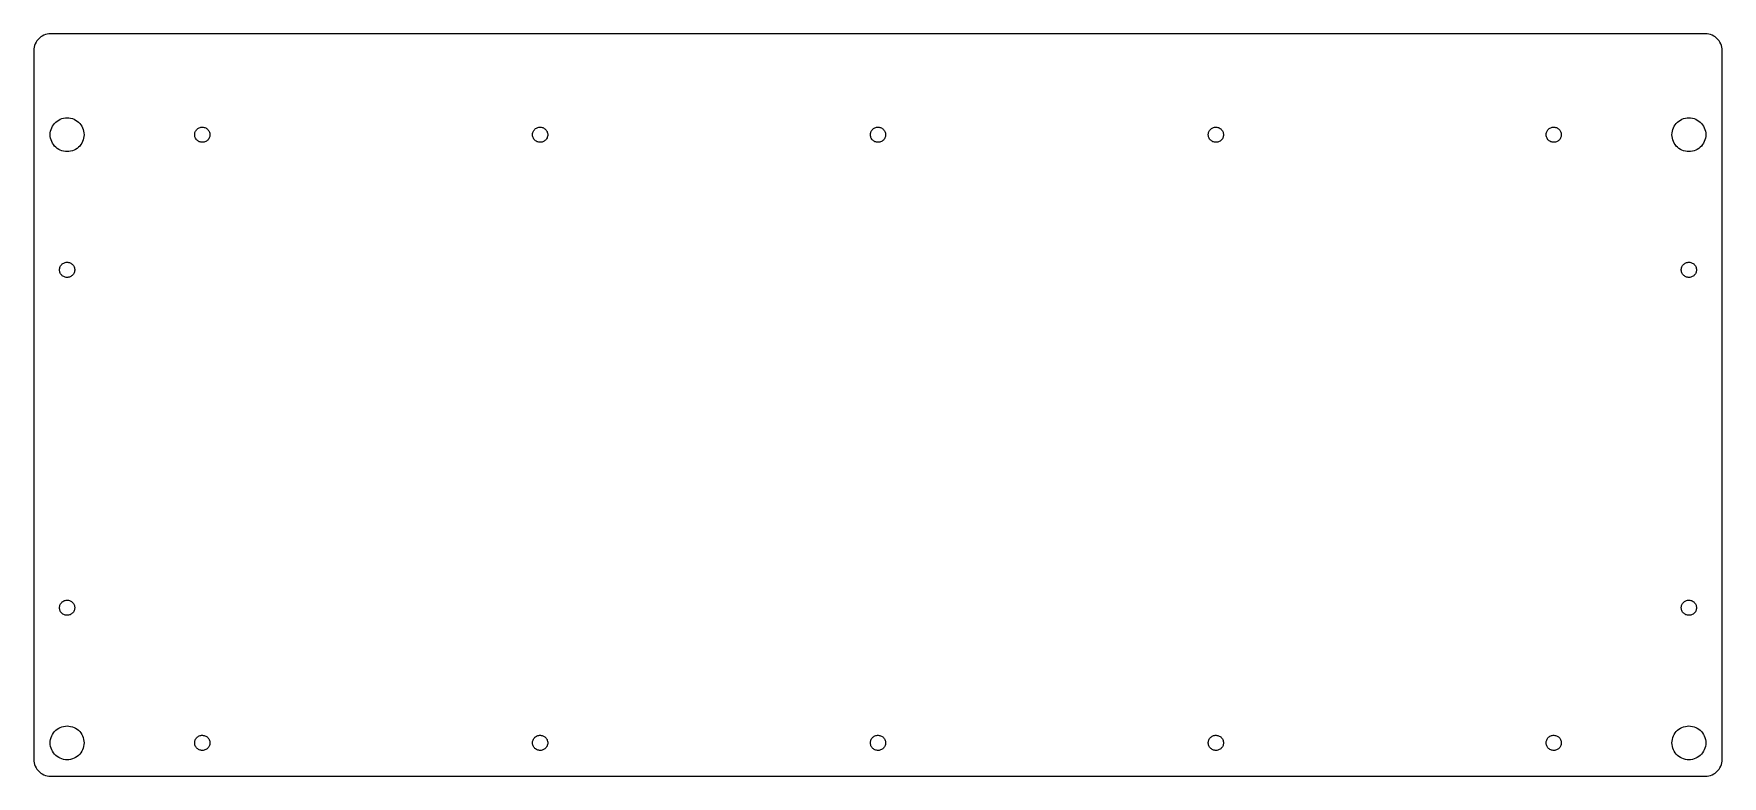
# Model space of a CAD drawing. Header units: metres. Extents: x -250 to 250, y -110 to 110.
import ezdxf

# ---------------------------------------------------------------- set-up
doc = ezdxf.new("R2010")
doc.units = ezdxf.units.M

msp = doc.modelspace()

# ---------------------------------------------------------------- linework, layer by layer
for p, q in [((-249.848, 105.398), (-249.875, 104.875)), ((-249.766, 105.915), (-249.848, 105.398)), ((-249.63, 106.42), (-249.766, 105.915)), ((-249.443, 106.909), (-249.63, 106.42)), ((-249.205, 107.375), (-249.443, 106.909)), ((-248.92, 107.814), (-249.205, 107.375)), ((-248.591, 108.221), (-248.92, 107.814)), ((-248.221, 108.591), (-248.591, 108.221)), ((-247.814, 108.92), (-248.221, 108.591)), ((-247.375, 109.205), (-247.814, 108.92)), ((-246.909, 109.443), (-247.375, 109.205)), ((-246.42, 109.63), (-246.909, 109.443)), ((-245.915, 109.766), (-246.42, 109.63)), ((-245.398, 109.848), (-245.915, 109.766)), ((-244.875, 109.875), (-245.398, 109.848)), ((244.875, 109.875), (-244.875, 109.875)), ((245.398, 109.848), (244.875, 109.875)), ((245.915, 109.766), (245.398, 109.848)), ((246.42, 109.63), (245.915, 109.766)), ((246.909, 109.443), (246.42, 109.63)), ((247.375, 109.205), (246.909, 109.443)), ((247.814, 108.92), (247.375, 109.205)), ((248.221, 108.591), (247.814, 108.92)), ((248.591, 108.221), (248.221, 108.591)), ((248.92, 107.814), (248.591, 108.221)), ((249.205, 107.375), (248.92, 107.814)), ((249.443, 106.909), (249.205, 107.375)), ((249.63, 106.42), (249.443, 106.909)), ((249.766, 105.915), (249.63, 106.42)), ((249.848, 105.398), (249.766, 105.915)), ((249.875, 104.875), (249.848, 105.398)), ((-249.875, 104.875), (-249.875, -104.875)), ((249.875, -104.875), (249.875, 104.875)), ((-241.04, 84.8907), (-240.523, 84.9726)), ((-240.523, 84.9726), (-240, 85)), ((-240, 85), (-239.477, 84.9726)), ((-239.477, 84.9726), (-238.96, 84.8907)), ((238.96, 84.8907), (239.477, 84.9726)), ((239.477, 84.9726), (240, 85)), ((240, 85), (240.523, 84.9726)), ((240.523, 84.9726), (241.04, 84.8907)), ((-245, 80), (-244.973, 80.5226)), ((-244.973, 79.4774), (-245, 80)), ((-244.973, 80.5226), (-244.891, 81.0396)), ((-244.891, 81.0396), (-244.755, 81.5451)), ((-244.755, 81.5451), (-244.568, 82.0337)), ((-244.568, 82.0337), (-244.33, 82.5)), ((-244.33, 82.5), (-244.045, 82.9389)), ((-244.045, 82.9389), (-243.716, 83.3456)), ((-243.716, 83.3456), (-243.346, 83.7157)), ((-243.346, 83.7157), (-242.939, 84.0451)), ((-242.939, 84.0451), (-242.5, 84.3301)), ((-242.5, 84.3301), (-242.034, 84.5677)), ((-242.034, 84.5677), (-241.545, 84.7553)), ((-241.545, 84.7553), (-241.04, 84.8907)), ((-238.96, 84.8907), (-238.455, 84.7553)), ((-238.455, 84.7553), (-237.966, 84.5677)), ((-237.966, 84.5677), (-237.5, 84.3301)), ((-237.5, 84.3301), (-237.061, 84.0451)), ((-237.061, 84.0451), (-236.654, 83.7157)), ((-236.654, 83.7157), (-236.284, 83.3456)), ((-236.284, 83.3456), (-235.955, 82.9389)), ((-235.955, 82.9389), (-235.67, 82.5)), ((-235.67, 82.5), (-235.432, 82.0337)), ((-235.432, 82.0337), (-235.245, 81.5451)), ((-235.245, 81.5451), (-235.109, 81.0396)), ((-235.109, 81.0396), (-235.027, 80.5226)), ((-235.027, 80.5226), (-235, 80)), ((-235, 80), (-235.027, 79.4774)), ((-202.247, 80.1239), (-202.219, 80.3703)), ((-202.247, 79.8761), (-202.247, 80.1239)), ((-202.219, 80.3703), (-202.165, 80.6122)), ((-202.165, 80.6122), (-202.085, 80.8467)), ((-202.085, 80.8467), (-201.979, 81.0709)), ((-201.979, 81.0709), (-201.849, 81.2821)), ((-201.849, 81.2821), (-201.697, 81.4777)), ((-201.697, 81.4777), (-201.524, 81.6554)), ((-201.524, 81.6554), (-201.333, 81.813)), ((-201.333, 81.813), (-201.125, 81.9485)), ((-201.125, 81.9485), (-200.904, 82.0605)), ((-200.904, 82.0605), (-200.672, 82.1474)), ((-200.672, 82.1474), (-200.431, 82.2083)), ((-200.431, 82.2083), (-200.186, 82.2423)), ((-200.186, 82.2423), (-199.938, 82.2491)), ((-199.938, 82.2491), (-199.691, 82.2287)), ((-199.691, 82.2287), (-199.448, 82.1812)), ((-199.448, 82.1812), (-199.211, 82.1071)), ((-199.211, 82.1071), (-198.984, 82.0076)), ((-198.984, 82.0076), (-198.769, 81.8836)), ((-198.769, 81.8836), (-198.57, 81.7368)), ((-198.57, 81.7368), (-198.387, 81.5689)), ((-198.387, 81.5689), (-198.224, 81.382)), ((-198.224, 81.382), (-198.083, 81.1783)), ((-198.083, 81.1783), (-197.965, 80.9602)), ((-197.965, 80.9602), (-197.872, 80.7306)), ((-197.872, 80.7306), (-197.804, 80.492)), ((-197.804, 80.492), (-197.764, 80.2475)), ((-197.764, 80.2475), (-197.75, 80)), ((-197.75, 80), (-197.764, 79.7525)), ((-102.247, 80.1239), (-102.219, 80.3703)), ((-102.247, 79.8761), (-102.247, 80.1239)), ((-102.219, 80.3703), (-102.165, 80.6122)), ((-102.165, 80.6122), (-102.085, 80.8467)), ((-102.085, 80.8467), (-101.979, 81.0709)), ((-101.979, 81.0709), (-101.849, 81.2821)), ((-101.849, 81.2821), (-101.697, 81.4777)), ((-101.697, 81.4777), (-101.524, 81.6554)), ((-101.524, 81.6554), (-101.333, 81.813)), ((-101.333, 81.813), (-101.125, 81.9485)), ((-101.125, 81.9485), (-100.904, 82.0605)), ((-100.904, 82.0605), (-100.672, 82.1474)), ((-100.672, 82.1474), (-100.431, 82.2083)), ((-100.431, 82.2083), (-100.186, 82.2423)), ((-100.186, 82.2423), (-99.938, 82.2491)), ((-99.938, 82.2491), (-99.6909, 82.2287)), ((-99.6909, 82.2287), (-99.4476, 82.1812)), ((-99.4476, 82.1812), (-99.2111, 82.1071)), ((-99.2111, 82.1071), (-98.984, 82.0076)), ((-98.984, 82.0076), (-98.7694, 81.8836)), ((-98.7694, 81.8836), (-98.5696, 81.7368)), ((-98.5696, 81.7368), (-98.3872, 81.5689)), ((-98.3872, 81.5689), (-98.2244, 81.382)), ((-98.2244, 81.382), (-98.0832, 81.1783)), ((-98.0832, 81.1783), (-97.9652, 80.9602)), ((-97.9652, 80.9602), (-97.8719, 80.7306)), ((-97.8719, 80.7306), (-97.8045, 80.492)), ((-97.8045, 80.492), (-97.7637, 80.2475)), ((-97.7637, 80.2475), (-97.75, 80)), ((-97.75, 80), (-97.7637, 79.7525)), ((-2.24658, 80.1239), (-2.2193, 80.3703)), ((-2.24658, 79.8761), (-2.24658, 80.1239)), ((-2.2193, 80.3703), (-2.1651, 80.6122)), ((-2.1651, 80.6122), (-2.08461, 80.8467)), ((-2.08461, 80.8467), (-1.97881, 81.0709)), ((-1.97881, 81.0709), (-1.849, 81.2821)), ((-1.849, 81.2821), (-1.69673, 81.4777)), ((-1.69673, 81.4777), (-1.52388, 81.6554)), ((-1.52388, 81.6554), (-1.33252, 81.813)), ((-1.33252, 81.813), (-1.125, 81.9485)), ((-1.125, 81.9485), (-0.90381, 82.0605)), ((-0.90381, 82.0605), (-0.67165, 82.1474)), ((-0.67165, 82.1474), (-0.43134, 82.2083)), ((-0.43134, 82.2083), (-0.18579, 82.2423)), ((-0.18579, 82.2423), (0.062, 82.2491)), ((0.062, 82.2491), (0.30904, 82.2287)), ((0.30904, 82.2287), (0.55234, 82.1812)), ((0.55234, 82.1812), (0.78892, 82.1071)), ((0.78892, 82.1071), (1.01595, 82.0076)), ((1.01595, 82.0076), (1.23062, 81.8836)), ((1.23062, 81.8836), (1.43037, 81.7368)), ((1.43037, 81.7368), (1.61275, 81.5689)), ((1.61275, 81.5689), (1.77556, 81.382)), ((1.77556, 81.382), (1.91681, 81.1783)), ((1.91681, 81.1783), (2.03479, 80.9602)), ((2.03479, 80.9602), (2.12808, 80.7306)), ((2.12808, 80.7306), (2.19554, 80.492)), ((2.19554, 80.492), (2.23634, 80.2475)), ((2.23634, 80.2475), (2.25, 80)), ((2.25, 80), (2.23634, 79.7525)), ((97.7534, 80.1239), (97.7807, 80.3703)), ((97.7534, 79.8761), (97.7534, 80.1239)), ((97.7807, 80.3703), (97.8349, 80.6122)), ((97.8349, 80.6122), (97.9154, 80.8467)), ((97.9154, 80.8467), (98.0212, 81.0709)), ((98.0212, 81.0709), (98.151, 81.2821)), ((98.151, 81.2821), (98.3033, 81.4777)), ((98.3033, 81.4777), (98.4761, 81.6554)), ((98.4761, 81.6554), (98.6675, 81.813)), ((98.6675, 81.813), (98.875, 81.9485)), ((98.875, 81.9485), (99.0962, 82.0605)), ((99.0962, 82.0605), (99.3283, 82.1474)), ((99.3283, 82.1474), (99.5686, 82.2083)), ((99.5686, 82.2083), (99.8142, 82.2423)), ((99.8142, 82.2423), (100.062, 82.2491)), ((100.062, 82.2491), (100.309, 82.2287)), ((100.309, 82.2287), (100.552, 82.1812)), ((100.552, 82.1812), (100.789, 82.1071)), ((100.789, 82.1071), (101.016, 82.0076)), ((101.016, 82.0076), (101.231, 81.8836)), ((101.231, 81.8836), (101.43, 81.7368)), ((101.43, 81.7368), (101.613, 81.5689)), ((101.613, 81.5689), (101.776, 81.382)), ((101.776, 81.382), (101.917, 81.1783)), ((101.917, 81.1783), (102.035, 80.9602)), ((102.035, 80.9602), (102.128, 80.7306)), ((102.128, 80.7306), (102.196, 80.492)), ((102.196, 80.492), (102.236, 80.2475)), ((102.236, 80.2475), (102.25, 80)), ((102.25, 80), (102.236, 79.7525)), ((197.753, 80.1239), (197.781, 80.3703)), ((197.753, 79.8761), (197.753, 80.1239)), ((197.781, 80.3703), (197.835, 80.6122)), ((197.835, 80.6122), (197.915, 80.8467)), ((197.915, 80.8467), (198.021, 81.0709)), ((198.021, 81.0709), (198.151, 81.2821)), ((198.151, 81.2821), (198.303, 81.4777)), ((198.303, 81.4777), (198.476, 81.6554)), ((198.476, 81.6554), (198.667, 81.813)), ((198.667, 81.813), (198.875, 81.9485)), ((198.875, 81.9485), (199.096, 82.0605)), ((199.096, 82.0605), (199.328, 82.1474)), ((199.328, 82.1474), (199.569, 82.2083)), ((199.569, 82.2083), (199.814, 82.2423)), ((199.814, 82.2423), (200.062, 82.2491)), ((200.062, 82.2491), (200.309, 82.2287)), ((200.309, 82.2287), (200.552, 82.1812)), ((200.552, 82.1812), (200.789, 82.1071)), ((200.789, 82.1071), (201.016, 82.0076)), ((201.016, 82.0076), (201.231, 81.8836)), ((201.231, 81.8836), (201.43, 81.7368)), ((201.43, 81.7368), (201.613, 81.5689)), ((201.613, 81.5689), (201.776, 81.382)), ((201.776, 81.382), (201.917, 81.1783)), ((201.917, 81.1783), (202.035, 80.9602)), ((202.035, 80.9602), (202.128, 80.7306)), ((202.128, 80.7306), (202.196, 80.492)), ((202.196, 80.492), (202.236, 80.2475)), ((202.236, 80.2475), (202.25, 80)), ((202.25, 80), (202.236, 79.7525)), ((235, 80), (235.027, 80.5226)), ((235.027, 79.4774), (235, 80)), ((235.027, 80.5226), (235.109, 81.0396)), ((235.109, 81.0396), (235.245, 81.5451)), ((235.245, 81.5451), (235.432, 82.0337)), ((235.432, 82.0337), (235.67, 82.5)), ((235.67, 82.5), (235.955, 82.9389)), ((235.955, 82.9389), (236.284, 83.3456)), ((236.284, 83.3456), (236.654, 83.7157)), ((236.654, 83.7157), (237.061, 84.0451)), ((237.061, 84.0451), (237.5, 84.3301)), ((237.5, 84.3301), (237.966, 84.5677)), ((237.966, 84.5677), (238.455, 84.7553)), ((238.455, 84.7553), (238.96, 84.8907)), ((241.04, 84.8907), (241.545, 84.7553)), ((241.545, 84.7553), (242.034, 84.5677)), ((242.034, 84.5677), (242.5, 84.3301)), ((242.5, 84.3301), (242.939, 84.0451)), ((242.939, 84.0451), (243.346, 83.7157)), ((243.346, 83.7157), (243.716, 83.3456)), ((243.716, 83.3456), (244.045, 82.9389)), ((244.045, 82.9389), (244.33, 82.5)), ((244.33, 82.5), (244.568, 82.0337)), ((244.568, 82.0337), (244.755, 81.5451)), ((244.755, 81.5451), (244.891, 81.0396)), ((244.891, 81.0396), (244.973, 80.5226)), ((244.973, 80.5226), (245, 80)), ((245, 80), (244.973, 79.4774)), ((-244.891, 78.9604), (-244.973, 79.4774)), ((-244.755, 78.4549), (-244.891, 78.9604)), ((-244.568, 77.9663), (-244.755, 78.4549)), ((-244.33, 77.5), (-244.568, 77.9663)), ((-244.045, 77.0611), (-244.33, 77.5)), ((-243.716, 76.6543), (-244.045, 77.0611)), ((-243.346, 76.2843), (-243.716, 76.6543)), ((-242.939, 75.9549), (-243.346, 76.2843)), ((-242.5, 75.6699), (-242.939, 75.9549)), ((-242.034, 75.4323), (-242.5, 75.6699)), ((-241.545, 75.2447), (-242.034, 75.4323)), ((-241.04, 75.1093), (-241.545, 75.2447)), ((-240.523, 75.0274), (-241.04, 75.1093)), ((-240, 75), (-240.523, 75.0274)), ((-239.477, 75.0274), (-240, 75)), ((-238.96, 75.1093), (-239.477, 75.0274)), ((-238.455, 75.2447), (-238.96, 75.1093)), ((-237.966, 75.4323), (-238.455, 75.2447)), ((-237.5, 75.6699), (-237.966, 75.4323)), ((-237.061, 75.9549), (-237.5, 75.6699)), ((-236.654, 76.2843), (-237.061, 75.9549)), ((-236.284, 76.6543), (-236.654, 76.2843)), ((-235.955, 77.0611), (-236.284, 76.6543)), ((-235.67, 77.5), (-235.955, 77.0611)), ((-235.432, 77.9663), (-235.67, 77.5)), ((-235.245, 78.4549), (-235.432, 77.9663)), ((-235.109, 78.9604), (-235.245, 78.4549)), ((-235.027, 79.4774), (-235.109, 78.9604)), ((-202.219, 79.6297), (-202.247, 79.8761)), ((-202.165, 79.3878), (-202.219, 79.6297)), ((-202.085, 79.1533), (-202.165, 79.3878)), ((-201.979, 78.9291), (-202.085, 79.1533)), ((-201.849, 78.7179), (-201.979, 78.9291)), ((-201.697, 78.5223), (-201.849, 78.7179)), ((-201.524, 78.3446), (-201.697, 78.5223)), ((-201.333, 78.187), (-201.524, 78.3446)), ((-201.125, 78.0514), (-201.333, 78.187)), ((-200.904, 77.9395), (-201.125, 78.0514)), ((-200.672, 77.8526), (-200.904, 77.9395)), ((-200.431, 77.7917), (-200.672, 77.8526)), ((-200.186, 77.7577), (-200.431, 77.7917)), ((-199.938, 77.7509), (-200.186, 77.7577)), ((-199.691, 77.7713), (-199.938, 77.7509)), ((-199.448, 77.8188), (-199.691, 77.7713)), ((-199.211, 77.8929), (-199.448, 77.8188)), ((-198.984, 77.9924), (-199.211, 77.8929)), ((-198.769, 78.1164), (-198.984, 77.9924)), ((-198.57, 78.2632), (-198.769, 78.1164)), ((-198.387, 78.4311), (-198.57, 78.2632)), ((-198.224, 78.618), (-198.387, 78.4311)), ((-198.083, 78.8217), (-198.224, 78.618)), ((-197.965, 79.0397), (-198.083, 78.8217)), ((-197.872, 79.2694), (-197.965, 79.0397)), ((-197.804, 79.508), (-197.872, 79.2694)), ((-197.764, 79.7525), (-197.804, 79.508)), ((-102.219, 79.6297), (-102.247, 79.8761)), ((-102.165, 79.3878), (-102.219, 79.6297)), ((-102.085, 79.1533), (-102.165, 79.3878)), ((-101.979, 78.9291), (-102.085, 79.1533)), ((-101.849, 78.7179), (-101.979, 78.9291)), ((-101.697, 78.5223), (-101.849, 78.7179)), ((-101.524, 78.3446), (-101.697, 78.5223)), ((-101.333, 78.187), (-101.524, 78.3446)), ((-101.125, 78.0514), (-101.333, 78.187)), ((-100.904, 77.9395), (-101.125, 78.0514)), ((-100.672, 77.8526), (-100.904, 77.9395)), ((-100.431, 77.7917), (-100.672, 77.8526)), ((-100.186, 77.7577), (-100.431, 77.7917)), ((-99.938, 77.7509), (-100.186, 77.7577)), ((-99.6909, 77.7713), (-99.938, 77.7509)), ((-99.4476, 77.8188), (-99.6909, 77.7713)), ((-99.2111, 77.8929), (-99.4476, 77.8188)), ((-98.984, 77.9924), (-99.2111, 77.8929)), ((-98.7694, 78.1164), (-98.984, 77.9924)), ((-98.5696, 78.2632), (-98.7694, 78.1164)), ((-98.3872, 78.4311), (-98.5696, 78.2632)), ((-98.2244, 78.618), (-98.3872, 78.4311)), ((-98.0832, 78.8217), (-98.2244, 78.618)), ((-97.9652, 79.0397), (-98.0832, 78.8217)), ((-97.8719, 79.2694), (-97.9652, 79.0397)), ((-97.8045, 79.508), (-97.8719, 79.2694)), ((-97.7637, 79.7525), (-97.8045, 79.508)), ((-2.2193, 79.6297), (-2.24658, 79.8761)), ((-2.1651, 79.3878), (-2.2193, 79.6297)), ((-2.08461, 79.1533), (-2.1651, 79.3878)), ((-1.97881, 78.9291), (-2.08461, 79.1533)), ((-1.849, 78.7179), (-1.97881, 78.9291)), ((-1.69673, 78.5223), (-1.849, 78.7179)), ((-1.52388, 78.3446), (-1.69673, 78.5223)), ((-1.33252, 78.187), (-1.52388, 78.3446)), ((-1.125, 78.0514), (-1.33252, 78.187)), ((-0.90381, 77.9395), (-1.125, 78.0514)), ((-0.67165, 77.8526), (-0.90381, 77.9395)), ((-0.43134, 77.7917), (-0.67165, 77.8526)), ((-0.18579, 77.7577), (-0.43134, 77.7917)), ((0.062, 77.7509), (-0.18579, 77.7577)), ((0.30904, 77.7713), (0.062, 77.7509)), ((0.55234, 77.8188), (0.30904, 77.7713)), ((0.78892, 77.8929), (0.55234, 77.8188)), ((1.01595, 77.9924), (0.78892, 77.8929)), ((1.23062, 78.1164), (1.01595, 77.9924)), ((1.43037, 78.2632), (1.23062, 78.1164)), ((1.61275, 78.4311), (1.43037, 78.2632)), ((1.77556, 78.618), (1.61275, 78.4311)), ((1.91681, 78.8217), (1.77556, 78.618)), ((2.03479, 79.0397), (1.91681, 78.8217)), ((2.12808, 79.2694), (2.03479, 79.0397)), ((2.19554, 79.508), (2.12808, 79.2694)), ((2.23634, 79.7525), (2.19554, 79.508)), ((97.7807, 79.6297), (97.7534, 79.8761)), ((97.8349, 79.3878), (97.7807, 79.6297)), ((97.9154, 79.1533), (97.8349, 79.3878)), ((98.0212, 78.9291), (97.9154, 79.1533)), ((98.151, 78.7179), (98.0212, 78.9291)), ((98.3033, 78.5223), (98.151, 78.7179)), ((98.4761, 78.3446), (98.3033, 78.5223)), ((98.6675, 78.187), (98.4761, 78.3446)), ((98.875, 78.0514), (98.6675, 78.187)), ((99.0962, 77.9395), (98.875, 78.0514)), ((99.3283, 77.8526), (99.0962, 77.9395)), ((99.5686, 77.7917), (99.3283, 77.8526)), ((99.8142, 77.7577), (99.5686, 77.7917)), ((100.062, 77.7509), (99.8142, 77.7577)), ((100.309, 77.7713), (100.062, 77.7509)), ((100.552, 77.8188), (100.309, 77.7713)), ((100.789, 77.8929), (100.552, 77.8188)), ((101.016, 77.9924), (100.789, 77.8929)), ((101.231, 78.1164), (101.016, 77.9924)), ((101.43, 78.2632), (101.231, 78.1164)), ((101.613, 78.4311), (101.43, 78.2632)), ((101.776, 78.618), (101.613, 78.4311)), ((101.917, 78.8217), (101.776, 78.618)), ((102.035, 79.0397), (101.917, 78.8217)), ((102.128, 79.2694), (102.035, 79.0397)), ((102.196, 79.508), (102.128, 79.2694)), ((102.236, 79.7525), (102.196, 79.508)), ((197.781, 79.6297), (197.753, 79.8761)), ((197.835, 79.3878), (197.781, 79.6297)), ((197.915, 79.1533), (197.835, 79.3878)), ((198.021, 78.9291), (197.915, 79.1533)), ((198.151, 78.7179), (198.021, 78.9291)), ((198.303, 78.5223), (198.151, 78.7179)), ((198.476, 78.3446), (198.303, 78.5223)), ((198.667, 78.187), (198.476, 78.3446)), ((198.875, 78.0514), (198.667, 78.187)), ((199.096, 77.9395), (198.875, 78.0514)), ((199.328, 77.8526), (199.096, 77.9395)), ((199.569, 77.7917), (199.328, 77.8526)), ((199.814, 77.7577), (199.569, 77.7917)), ((200.062, 77.7509), (199.814, 77.7577)), ((200.309, 77.7713), (200.062, 77.7509)), ((200.552, 77.8188), (200.309, 77.7713)), ((200.789, 77.8929), (200.552, 77.8188)), ((201.016, 77.9924), (200.789, 77.8929)), ((201.231, 78.1164), (201.016, 77.9924)), ((201.43, 78.2632), (201.231, 78.1164)), ((201.613, 78.4311), (201.43, 78.2632)), ((201.776, 78.618), (201.613, 78.4311)), ((201.917, 78.8217), (201.776, 78.618)), ((202.035, 79.0397), (201.917, 78.8217)), ((202.128, 79.2694), (202.035, 79.0397)), ((202.196, 79.508), (202.128, 79.2694)), ((202.236, 79.7525), (202.196, 79.508)), ((235.109, 78.9604), (235.027, 79.4774)), ((235.245, 78.4549), (235.109, 78.9604)), ((235.432, 77.9663), (235.245, 78.4549)), ((235.67, 77.5), (235.432, 77.9663)), ((235.955, 77.0611), (235.67, 77.5)), ((236.284, 76.6543), (235.955, 77.0611)), ((236.654, 76.2843), (236.284, 76.6543)), ((237.061, 75.9549), (236.654, 76.2843)), ((237.5, 75.6699), (237.061, 75.9549)), ((237.966, 75.4323), (237.5, 75.6699)), ((238.455, 75.2447), (237.966, 75.4323)), ((238.96, 75.1093), (238.455, 75.2447)), ((239.477, 75.0274), (238.96, 75.1093)), ((240, 75), (239.477, 75.0274)), ((240.523, 75.0274), (240, 75)), ((241.04, 75.1093), (240.523, 75.0274)), ((241.545, 75.2447), (241.04, 75.1093)), ((242.034, 75.4323), (241.545, 75.2447)), ((242.5, 75.6699), (242.034, 75.4323)), ((242.939, 75.9549), (242.5, 75.6699)), ((243.346, 76.2843), (242.939, 75.9549)), ((243.716, 76.6543), (243.346, 76.2843)), ((244.045, 77.0611), (243.716, 76.6543)), ((244.33, 77.5), (244.045, 77.0611)), ((244.568, 77.9663), (244.33, 77.5)), ((244.755, 78.4549), (244.568, 77.9663)), ((244.891, 78.9604), (244.755, 78.4549)), ((244.973, 79.4774), (244.891, 78.9604)), ((-242.25, 40), (-242.236, 40.2475)), ((-242.236, 39.7525), (-242.25, 40)), ((-242.236, 40.2475), (-242.196, 40.492)), ((-242.196, 40.492), (-242.128, 40.7306)), ((-242.128, 40.7306), (-242.035, 40.9602)), ((-242.035, 40.9602), (-241.917, 41.1783)), ((-241.917, 41.1783), (-241.776, 41.382)), ((-241.776, 41.382), (-241.613, 41.5689)), ((-241.613, 41.5689), (-241.43, 41.7368)), ((-241.43, 41.7368), (-241.231, 41.8836)), ((-241.231, 41.8836), (-241.016, 42.0076)), ((-241.016, 42.0076), (-240.789, 42.1071)), ((-240.789, 42.1071), (-240.552, 42.1812)), ((-240.552, 42.1812), (-240.309, 42.2287)), ((-240.309, 42.2287), (-240.062, 42.2491)), ((-240.062, 42.2491), (-239.814, 42.2423)), ((-239.814, 42.2423), (-239.569, 42.2083)), ((-239.569, 42.2083), (-239.328, 42.1474)), ((-239.328, 42.1474), (-239.096, 42.0605)), ((-239.096, 42.0605), (-238.875, 41.9485)), ((-238.875, 41.9485), (-238.667, 41.813)), ((-238.667, 41.813), (-238.476, 41.6554)), ((-238.476, 41.6554), (-238.303, 41.4777)), ((-238.303, 41.4777), (-238.151, 41.2821)), ((-238.151, 41.2821), (-238.021, 41.0709)), ((-238.021, 41.0709), (-237.915, 40.8467)), ((-237.915, 40.8467), (-237.835, 40.6122)), ((-237.835, 40.6122), (-237.781, 40.3703)), ((-237.781, 40.3703), (-237.753, 40.1239)), ((-237.753, 40.1239), (-237.753, 39.8761)), ((237.753, 40.1239), (237.781, 40.3703)), ((237.753, 39.8761), (237.753, 40.1239)), ((237.781, 40.3703), (237.835, 40.6122)), ((237.835, 40.6122), (237.915, 40.8467)), ((237.915, 40.8467), (238.021, 41.0709)), ((238.021, 41.0709), (238.151, 41.2821)), ((238.151, 41.2821), (238.303, 41.4777)), ((238.303, 41.4777), (238.476, 41.6554)), ((238.476, 41.6554), (238.667, 41.813)), ((238.667, 41.813), (238.875, 41.9485)), ((238.875, 41.9485), (239.096, 42.0605)), ((239.096, 42.0605), (239.328, 42.1474)), ((239.328, 42.1474), (239.569, 42.2083)), ((239.569, 42.2083), (239.814, 42.2423)), ((239.814, 42.2423), (240.062, 42.2491)), ((240.062, 42.2491), (240.309, 42.2287)), ((240.309, 42.2287), (240.552, 42.1812)), ((240.552, 42.1812), (240.789, 42.1071)), ((240.789, 42.1071), (241.016, 42.0076)), ((241.016, 42.0076), (241.231, 41.8836)), ((241.231, 41.8836), (241.43, 41.7368)), ((241.43, 41.7368), (241.613, 41.5689)), ((241.613, 41.5689), (241.776, 41.382)), ((241.776, 41.382), (241.917, 41.1783)), ((241.917, 41.1783), (242.035, 40.9602)), ((242.035, 40.9602), (242.128, 40.7306)), ((242.128, 40.7306), (242.196, 40.492)), ((242.196, 40.492), (242.236, 40.2475)), ((242.236, 40.2475), (242.25, 40)), ((242.25, 40), (242.236, 39.7525)), ((-242.196, 39.508), (-242.236, 39.7525)), ((-242.128, 39.2694), (-242.196, 39.508)), ((-242.035, 39.0397), (-242.128, 39.2694)), ((-241.917, 38.8217), (-242.035, 39.0397)), ((-241.776, 38.618), (-241.917, 38.8217)), ((-241.613, 38.4311), (-241.776, 38.618)), ((-241.43, 38.2632), (-241.613, 38.4311)), ((-241.231, 38.1164), (-241.43, 38.2632)), ((-241.016, 37.9924), (-241.231, 38.1164)), ((-240.789, 37.8928), (-241.016, 37.9924)), ((-240.552, 37.8188), (-240.789, 37.8928)), ((-240.309, 37.7713), (-240.552, 37.8188)), ((-240.062, 37.7509), (-240.309, 37.7713)), ((-239.814, 37.7577), (-240.062, 37.7509)), ((-239.569, 37.7917), (-239.814, 37.7577)), ((-239.328, 37.8526), (-239.569, 37.7917)), ((-239.096, 37.9395), (-239.328, 37.8526)), ((-238.875, 38.0514), (-239.096, 37.9395)), ((-238.667, 38.187), (-238.875, 38.0514)), ((-238.476, 38.3446), (-238.667, 38.187)), ((-238.303, 38.5223), (-238.476, 38.3446)), ((-238.151, 38.7179), (-238.303, 38.5223)), ((-238.021, 38.9291), (-238.151, 38.7179)), ((-237.915, 39.1533), (-238.021, 38.9291)), ((-237.835, 39.3878), (-237.915, 39.1533)), ((-237.781, 39.6297), (-237.835, 39.3878)), ((-237.753, 39.8761), (-237.781, 39.6297)), ((237.781, 39.6297), (237.753, 39.8761)), ((237.835, 39.3878), (237.781, 39.6297)), ((237.915, 39.1533), (237.835, 39.3878)), ((238.021, 38.9291), (237.915, 39.1533)), ((238.151, 38.7179), (238.021, 38.9291)), ((238.303, 38.5223), (238.151, 38.7179)), ((238.476, 38.3446), (238.303, 38.5223)), ((238.667, 38.187), (238.476, 38.3446)), ((238.875, 38.0514), (238.667, 38.187)), ((239.096, 37.9395), (238.875, 38.0514)), ((239.328, 37.8526), (239.096, 37.9395)), ((239.569, 37.7917), (239.328, 37.8526)), ((239.814, 37.7577), (239.569, 37.7917)), ((240.062, 37.7509), (239.814, 37.7577)), ((240.309, 37.7713), (240.062, 37.7509)), ((240.552, 37.8188), (240.309, 37.7713)), ((240.789, 37.8928), (240.552, 37.8188)), ((241.016, 37.9924), (240.789, 37.8928)), ((241.231, 38.1164), (241.016, 37.9924)), ((241.43, 38.2632), (241.231, 38.1164)), ((241.613, 38.4311), (241.43, 38.2632)), ((241.776, 38.618), (241.613, 38.4311)), ((241.917, 38.8217), (241.776, 38.618)), ((242.035, 39.0397), (241.917, 38.8217)), ((242.128, 39.2694), (242.035, 39.0397)), ((242.196, 39.508), (242.128, 39.2694)), ((242.236, 39.7525), (242.196, 39.508)), ((-242.25, -60), (-242.236, -59.7525)), ((-242.236, -59.7525), (-242.196, -59.508)), ((-242.196, -59.508), (-242.128, -59.2694)), ((-242.128, -59.2694), (-242.035, -59.0397)), ((-242.035, -59.0397), (-241.917, -58.8217)), ((-241.917, -58.8217), (-241.776, -58.618)), ((-241.776, -58.618), (-241.613, -58.4311)), ((-241.613, -58.4311), (-241.43, -58.2632)), ((-241.43, -58.2632), (-241.231, -58.1164)), ((-241.231, -58.1164), (-241.016, -57.9924)), ((-241.016, -57.9924), (-240.789, -57.8928)), ((-240.789, -57.8928), (-240.552, -57.8188)), ((-240.552, -57.8188), (-240.309, -57.7713)), ((-240.309, -57.7713), (-240.062, -57.7509)), ((-240.062, -57.7509), (-239.814, -57.7577)), ((-239.814, -57.7577), (-239.569, -57.7917)), ((-239.569, -57.7917), (-239.328, -57.8526)), ((-239.328, -57.8526), (-239.096, -57.9395)), ((-239.096, -57.9395), (-238.875, -58.0514)), ((-238.875, -58.0514), (-238.667, -58.187)), ((-238.667, -58.187), (-238.476, -58.3446)), ((-238.476, -58.3446), (-238.303, -58.5223)), ((-238.303, -58.5223), (-238.151, -58.7179)), ((-238.151, -58.7179), (-238.021, -58.9291)), ((-238.021, -58.9291), (-237.915, -59.1533)), ((-237.915, -59.1533), (-237.835, -59.3878)), ((-237.835, -59.3878), (-237.781, -59.6297)), ((-237.781, -59.6297), (-237.753, -59.8761)), ((-237.753, -59.8761), (-237.753, -60.1239)), ((237.753, -59.8761), (237.781, -59.6297)), ((237.753, -60.1239), (237.753, -59.8761)), ((237.781, -59.6297), (237.835, -59.3878)), ((237.835, -59.3878), (237.915, -59.1533)), ((237.915, -59.1533), (238.021, -58.9291)), ((238.021, -58.9291), (238.151, -58.7179)), ((238.151, -58.7179), (238.303, -58.5223)), ((238.303, -58.5223), (238.476, -58.3446)), ((238.476, -58.3446), (238.667, -58.187)), ((238.667, -58.187), (238.875, -58.0514)), ((238.875, -58.0514), (239.096, -57.9395)), ((239.096, -57.9395), (239.328, -57.8526)), ((239.328, -57.8526), (239.569, -57.7917)), ((239.569, -57.7917), (239.814, -57.7577)), ((239.814, -57.7577), (240.062, -57.7509)), ((240.062, -57.7509), (240.309, -57.7713)), ((240.309, -57.7713), (240.552, -57.8188)), ((240.552, -57.8188), (240.789, -57.8928)), ((240.789, -57.8928), (241.016, -57.9924)), ((241.016, -57.9924), (241.231, -58.1164)), ((241.231, -58.1164), (241.43, -58.2632)), ((241.43, -58.2632), (241.613, -58.4311)), ((241.613, -58.4311), (241.776, -58.618)), ((241.776, -58.618), (241.917, -58.8217)), ((241.917, -58.8217), (242.035, -59.0397)), ((242.035, -59.0397), (242.128, -59.2694)), ((242.128, -59.2694), (242.196, -59.508)), ((242.196, -59.508), (242.236, -59.7525)), ((242.236, -59.7525), (242.25, -60)), ((-242.236, -60.2475), (-242.25, -60)), ((-242.196, -60.492), (-242.236, -60.2475)), ((-242.128, -60.7306), (-242.196, -60.492)), ((-242.035, -60.9602), (-242.128, -60.7306)), ((-241.917, -61.1783), (-242.035, -60.9602)), ((-241.776, -61.382), (-241.917, -61.1783)), ((-241.613, -61.5689), (-241.776, -61.382)), ((-241.43, -61.7368), (-241.613, -61.5689)), ((-241.231, -61.8836), (-241.43, -61.7368)), ((-241.016, -62.0076), (-241.231, -61.8836)), ((-240.789, -62.1071), (-241.016, -62.0076)), ((-240.552, -62.1812), (-240.789, -62.1071)), ((-240.309, -62.2287), (-240.552, -62.1812)), ((-240.062, -62.2491), (-240.309, -62.2287)), ((-239.814, -62.2423), (-240.062, -62.2491)), ((-239.569, -62.2083), (-239.814, -62.2423)), ((-239.328, -62.1474), (-239.569, -62.2083)), ((-239.096, -62.0605), (-239.328, -62.1474)), ((-238.875, -61.9485), (-239.096, -62.0605)), ((-238.667, -61.813), (-238.875, -61.9485)), ((-238.476, -61.6554), (-238.667, -61.813)), ((-238.303, -61.4777), (-238.476, -61.6554)), ((-238.151, -61.2821), (-238.303, -61.4777)), ((-238.021, -61.0709), (-238.151, -61.2821)), ((-237.915, -60.8467), (-238.021, -61.0709)), ((-237.835, -60.6122), (-237.915, -60.8467)), ((-237.781, -60.3703), (-237.835, -60.6122)), ((-237.753, -60.1239), (-237.781, -60.3703)), ((237.781, -60.3703), (237.753, -60.1239)), ((237.835, -60.6122), (237.781, -60.3703)), ((237.915, -60.8467), (237.835, -60.6122)), ((238.021, -61.0709), (237.915, -60.8467)), ((238.151, -61.2821), (238.021, -61.0709)), ((238.303, -61.4777), (238.151, -61.2821)), ((238.476, -61.6554), (238.303, -61.4777)), ((238.667, -61.813), (238.476, -61.6554)), ((238.875, -61.9485), (238.667, -61.813)), ((239.096, -62.0605), (238.875, -61.9485)), ((239.328, -62.1474), (239.096, -62.0605)), ((239.569, -62.2083), (239.328, -62.1474)), ((239.814, -62.2423), (239.569, -62.2083)), ((240.062, -62.2491), (239.814, -62.2423)), ((240.309, -62.2287), (240.062, -62.2491)), ((240.552, -62.1812), (240.309, -62.2287)), ((240.789, -62.1071), (240.552, -62.1812)), ((241.016, -62.0076), (240.789, -62.1071)), ((241.231, -61.8836), (241.016, -62.0076)), ((241.43, -61.7368), (241.231, -61.8836)), ((241.613, -61.5689), (241.43, -61.7368)), ((241.776, -61.382), (241.613, -61.5689)), ((241.917, -61.1783), (241.776, -61.382)), ((242.035, -60.9602), (241.917, -61.1783)), ((242.128, -60.7306), (242.035, -60.9602)), ((242.196, -60.492), (242.128, -60.7306)), ((242.236, -60.2475), (242.196, -60.492)), ((242.25, -60), (242.236, -60.2475)), ((-245, -100), (-244.973, -99.4774)), ((-244.973, -99.4774), (-244.891, -98.9604)), ((-244.891, -98.9604), (-244.755, -98.4549)), ((-244.755, -98.4549), (-244.568, -97.9663)), ((-244.568, -97.9663), (-244.33, -97.5)), ((-244.33, -97.5), (-244.045, -97.0611)), ((-244.045, -97.0611), (-243.716, -96.6543)), ((-243.716, -96.6543), (-243.346, -96.2843)), ((-243.346, -96.2843), (-242.939, -95.9549)), ((-242.939, -95.9549), (-242.5, -95.6699)), ((-242.5, -95.6699), (-242.034, -95.4323)), ((-242.034, -95.4323), (-241.545, -95.2447)), ((-241.545, -95.2447), (-241.04, -95.1093)), ((-241.04, -95.1093), (-240.523, -95.0274)), ((-240.523, -95.0274), (-240, -95)), ((-240, -95), (-239.477, -95.0274)), ((-239.477, -95.0274), (-238.96, -95.1093)), ((-238.96, -95.1093), (-238.455, -95.2447)), ((-238.455, -95.2447), (-237.966, -95.4323)), ((-237.966, -95.4323), (-237.5, -95.6699)), ((-237.5, -95.6699), (-237.061, -95.9549)), ((-237.061, -95.9549), (-236.654, -96.2843)), ((-236.654, -96.2843), (-236.284, -96.6543)), ((-236.284, -96.6543), (-235.955, -97.0611)), ((-235.955, -97.0611), (-235.67, -97.5)), ((-235.67, -97.5), (-235.432, -97.9663)), ((-235.432, -97.9663), (-235.245, -98.4549)), ((-235.245, -98.4549), (-235.109, -98.9604)), ((-235.109, -98.9604), (-235.027, -99.4774)), ((-235.027, -99.4774), (-235, -100)), ((-202.247, -99.8761), (-202.219, -99.6297)), ((-202.247, -100.124), (-202.247, -99.8761)), ((-202.219, -99.6297), (-202.165, -99.3878)), ((-202.165, -99.3878), (-202.085, -99.1533)), ((-202.085, -99.1533), (-201.979, -98.9291)), ((-201.979, -98.9291), (-201.849, -98.7179)), ((-201.849, -98.7179), (-201.697, -98.5223)), ((-201.697, -98.5223), (-201.524, -98.3446)), ((-201.524, -98.3446), (-201.333, -98.187)), ((-201.333, -98.187), (-201.125, -98.0514)), ((-201.125, -98.0514), (-200.904, -97.9395)), ((-200.904, -97.9395), (-200.672, -97.8526)), ((-200.672, -97.8526), (-200.431, -97.7917)), ((-200.431, -97.7917), (-200.186, -97.7577)), ((-200.186, -97.7577), (-199.938, -97.7509)), ((-199.938, -97.7509), (-199.691, -97.7713)), ((-199.691, -97.7713), (-199.448, -97.8188)), ((-199.448, -97.8188), (-199.211, -97.8929)), ((-199.211, -97.8929), (-198.984, -97.9924)), ((-198.984, -97.9924), (-198.769, -98.1164)), ((-198.769, -98.1164), (-198.57, -98.2632)), ((-198.57, -98.2632), (-198.387, -98.4311)), ((-198.387, -98.4311), (-198.224, -98.618)), ((-198.224, -98.618), (-198.083, -98.8217)), ((-198.083, -98.8217), (-197.965, -99.0397)), ((-197.965, -99.0397), (-197.872, -99.2694)), ((-197.872, -99.2694), (-197.804, -99.508)), ((-197.804, -99.508), (-197.764, -99.7525)), ((-197.764, -99.7525), (-197.75, -100)), ((-102.247, -99.8761), (-102.219, -99.6297)), ((-102.247, -100.124), (-102.247, -99.8761)), ((-102.219, -99.6297), (-102.165, -99.3878)), ((-102.165, -99.3878), (-102.085, -99.1533)), ((-102.085, -99.1533), (-101.979, -98.9291)), ((-101.979, -98.9291), (-101.849, -98.7179)), ((-101.849, -98.7179), (-101.697, -98.5223)), ((-101.697, -98.5223), (-101.524, -98.3446)), ((-101.524, -98.3446), (-101.333, -98.187)), ((-101.333, -98.187), (-101.125, -98.0514)), ((-101.125, -98.0514), (-100.904, -97.9395)), ((-100.904, -97.9395), (-100.672, -97.8526)), ((-100.672, -97.8526), (-100.431, -97.7917)), ((-100.431, -97.7917), (-100.186, -97.7577)), ((-100.186, -97.7577), (-99.938, -97.7509)), ((-99.938, -97.7509), (-99.6909, -97.7713)), ((-99.6909, -97.7713), (-99.4476, -97.8188)), ((-99.4476, -97.8188), (-99.2111, -97.8929)), ((-99.2111, -97.8929), (-98.984, -97.9924)), ((-98.984, -97.9924), (-98.7694, -98.1164)), ((-98.7694, -98.1164), (-98.5696, -98.2632)), ((-98.5696, -98.2632), (-98.3872, -98.4311)), ((-98.3872, -98.4311), (-98.2244, -98.618)), ((-98.2244, -98.618), (-98.0832, -98.8217)), ((-98.0832, -98.8217), (-97.9652, -99.0397)), ((-97.9652, -99.0397), (-97.8719, -99.2694)), ((-97.8719, -99.2694), (-97.8045, -99.508)), ((-97.8045, -99.508), (-97.7637, -99.7525)), ((-97.7637, -99.7525), (-97.75, -100)), ((-2.24658, -99.8761), (-2.2193, -99.6297)), ((-2.24658, -100.124), (-2.24658, -99.8761)), ((-2.2193, -99.6297), (-2.1651, -99.3878)), ((-2.1651, -99.3878), (-2.08461, -99.1533)), ((-2.08461, -99.1533), (-1.97881, -98.9291)), ((-1.97881, -98.9291), (-1.849, -98.7179)), ((-1.849, -98.7179), (-1.69673, -98.5223)), ((-1.69673, -98.5223), (-1.52388, -98.3446)), ((-1.52388, -98.3446), (-1.33252, -98.187)), ((-1.33252, -98.187), (-1.125, -98.0514)), ((-1.125, -98.0514), (-0.90381, -97.9395)), ((-0.90381, -97.9395), (-0.67165, -97.8526)), ((-0.67165, -97.8526), (-0.43134, -97.7917)), ((-0.43134, -97.7917), (-0.18579, -97.7577)), ((-0.18579, -97.7577), (0.062, -97.7509)), ((0.062, -97.7509), (0.30904, -97.7713)), ((0.30904, -97.7713), (0.55234, -97.8188)), ((0.55234, -97.8188), (0.78892, -97.8929)), ((0.78892, -97.8929), (1.01595, -97.9924)), ((1.01595, -97.9924), (1.23062, -98.1164)), ((1.23062, -98.1164), (1.43037, -98.2632)), ((1.43037, -98.2632), (1.61275, -98.4311)), ((1.61275, -98.4311), (1.77556, -98.618)), ((1.77556, -98.618), (1.91681, -98.8217)), ((1.91681, -98.8217), (2.03479, -99.0397)), ((2.03479, -99.0397), (2.12808, -99.2694)), ((2.12808, -99.2694), (2.19554, -99.508)), ((2.19554, -99.508), (2.23634, -99.7525)), ((2.23634, -99.7525), (2.25, -100)), ((97.7534, -99.8761), (97.7807, -99.6297)), ((97.7534, -100.124), (97.7534, -99.8761)), ((97.7807, -99.6297), (97.8349, -99.3878)), ((97.8349, -99.3878), (97.9154, -99.1533)), ((97.9154, -99.1533), (98.0212, -98.9291)), ((98.0212, -98.9291), (98.151, -98.7179)), ((98.151, -98.7179), (98.3033, -98.5223)), ((98.3033, -98.5223), (98.4761, -98.3446)), ((98.4761, -98.3446), (98.6675, -98.187)), ((98.6675, -98.187), (98.875, -98.0514)), ((98.875, -98.0514), (99.0962, -97.9395)), ((99.0962, -97.9395), (99.3283, -97.8526)), ((99.3283, -97.8526), (99.5686, -97.7917)), ((99.5686, -97.7917), (99.8142, -97.7577)), ((99.8142, -97.7577), (100.062, -97.7509)), ((100.062, -97.7509), (100.309, -97.7713)), ((100.309, -97.7713), (100.552, -97.8188)), ((100.552, -97.8188), (100.789, -97.8929)), ((100.789, -97.8929), (101.016, -97.9924)), ((101.016, -97.9924), (101.231, -98.1164)), ((101.231, -98.1164), (101.43, -98.2632)), ((101.43, -98.2632), (101.613, -98.4311)), ((101.613, -98.4311), (101.776, -98.618)), ((101.776, -98.618), (101.917, -98.8217)), ((101.917, -98.8217), (102.035, -99.0397)), ((102.035, -99.0397), (102.128, -99.2694)), ((102.128, -99.2694), (102.196, -99.508)), ((102.196, -99.508), (102.236, -99.7525)), ((102.236, -99.7525), (102.25, -100)), ((197.753, -99.8761), (197.781, -99.6297)), ((197.753, -100.124), (197.753, -99.8761)), ((197.781, -99.6297), (197.835, -99.3878)), ((197.835, -99.3878), (197.915, -99.1533)), ((197.915, -99.1533), (198.021, -98.9291)), ((198.021, -98.9291), (198.151, -98.7179)), ((198.151, -98.7179), (198.303, -98.5223)), ((198.303, -98.5223), (198.476, -98.3446)), ((198.476, -98.3446), (198.667, -98.187)), ((198.667, -98.187), (198.875, -98.0514)), ((198.875, -98.0514), (199.096, -97.9395)), ((199.096, -97.9395), (199.328, -97.8526)), ((199.328, -97.8526), (199.569, -97.7917)), ((199.569, -97.7917), (199.814, -97.7577)), ((199.814, -97.7577), (200.062, -97.7509)), ((200.062, -97.7509), (200.309, -97.7713)), ((200.309, -97.7713), (200.552, -97.8188)), ((200.552, -97.8188), (200.789, -97.8929)), ((200.789, -97.8929), (201.016, -97.9924)), ((201.016, -97.9924), (201.231, -98.1164)), ((201.231, -98.1164), (201.43, -98.2632)), ((201.43, -98.2632), (201.613, -98.4311)), ((201.613, -98.4311), (201.776, -98.618)), ((201.776, -98.618), (201.917, -98.8217)), ((201.917, -98.8217), (202.035, -99.0397)), ((202.035, -99.0397), (202.128, -99.2694)), ((202.128, -99.2694), (202.196, -99.508)), ((202.196, -99.508), (202.236, -99.7525)), ((202.236, -99.7525), (202.25, -100)), ((235, -100), (235.027, -99.4774)), ((235.027, -99.4774), (235.109, -98.9604)), ((235.109, -98.9604), (235.245, -98.4549)), ((235.245, -98.4549), (235.432, -97.9663)), ((235.432, -97.9663), (235.67, -97.5)), ((235.67, -97.5), (235.955, -97.0611)), ((235.955, -97.0611), (236.284, -96.6543)), ((236.284, -96.6543), (236.654, -96.2843)), ((236.654, -96.2843), (237.061, -95.9549)), ((237.061, -95.9549), (237.5, -95.6699)), ((237.5, -95.6699), (237.966, -95.4323)), ((237.966, -95.4323), (238.455, -95.2447)), ((238.455, -95.2447), (238.96, -95.1093)), ((238.96, -95.1093), (239.477, -95.0274)), ((239.477, -95.0274), (240, -95)), ((240, -95), (240.523, -95.0274)), ((240.523, -95.0274), (241.04, -95.1093)), ((241.04, -95.1093), (241.545, -95.2447)), ((241.545, -95.2447), (242.034, -95.4323)), ((242.034, -95.4323), (242.5, -95.6699)), ((242.5, -95.6699), (242.939, -95.9549)), ((242.939, -95.9549), (243.346, -96.2843)), ((243.346, -96.2843), (243.716, -96.6543)), ((243.716, -96.6543), (244.045, -97.0611)), ((244.045, -97.0611), (244.33, -97.5)), ((244.33, -97.5), (244.568, -97.9663)), ((244.568, -97.9663), (244.755, -98.4549)), ((244.755, -98.4549), (244.891, -98.9604)), ((244.891, -98.9604), (244.973, -99.4774)), ((244.973, -99.4774), (245, -100)), ((-249.875, -104.875), (-249.848, -105.398)), ((-244.973, -100.523), (-245, -100)), ((-244.891, -101.04), (-244.973, -100.523)), ((-244.755, -101.545), (-244.891, -101.04)), ((-244.568, -102.034), (-244.755, -101.545)), ((-244.33, -102.5), (-244.568, -102.034)), ((-244.045, -102.939), (-244.33, -102.5)), ((-243.716, -103.346), (-244.045, -102.939)), ((-243.346, -103.716), (-243.716, -103.346)), ((-242.939, -104.045), (-243.346, -103.716)), ((-242.5, -104.33), (-242.939, -104.045)), ((-242.034, -104.568), (-242.5, -104.33)), ((-241.545, -104.755), (-242.034, -104.568)), ((-241.04, -104.891), (-241.545, -104.755)), ((-240.523, -104.973), (-241.04, -104.891)), ((-238.96, -104.891), (-239.477, -104.973)), ((-238.455, -104.755), (-238.96, -104.891)), ((-237.966, -104.568), (-238.455, -104.755)), ((-237.5, -104.33), (-237.966, -104.568)), ((-237.061, -104.045), (-237.5, -104.33)), ((-236.654, -103.716), (-237.061, -104.045)), ((-236.284, -103.346), (-236.654, -103.716)), ((-235.955, -102.939), (-236.284, -103.346)), ((-235.67, -102.5), (-235.955, -102.939)), ((-235.432, -102.034), (-235.67, -102.5)), ((-235.245, -101.545), (-235.432, -102.034)), ((-235.109, -101.04), (-235.245, -101.545)), ((-235.027, -100.523), (-235.109, -101.04)), ((-235, -100), (-235.027, -100.523)), ((-202.219, -100.37), (-202.247, -100.124)), ((-202.165, -100.612), (-202.219, -100.37)), ((-202.085, -100.847), (-202.165, -100.612)), ((-201.979, -101.071), (-202.085, -100.847)), ((-201.849, -101.282), (-201.979, -101.071)), ((-201.697, -101.478), (-201.849, -101.282)), ((-201.524, -101.655), (-201.697, -101.478)), ((-201.333, -101.813), (-201.524, -101.655)), ((-201.125, -101.949), (-201.333, -101.813)), ((-200.904, -102.06), (-201.125, -101.949)), ((-200.672, -102.147), (-200.904, -102.06)), ((-200.431, -102.208), (-200.672, -102.147)), ((-200.186, -102.242), (-200.431, -102.208)), ((-199.938, -102.249), (-200.186, -102.242)), ((-199.691, -102.229), (-199.938, -102.249)), ((-199.448, -102.181), (-199.691, -102.229)), ((-199.211, -102.107), (-199.448, -102.181)), ((-198.984, -102.008), (-199.211, -102.107)), ((-198.769, -101.884), (-198.984, -102.008)), ((-198.57, -101.737), (-198.769, -101.884)), ((-198.387, -101.569), (-198.57, -101.737)), ((-198.224, -101.382), (-198.387, -101.569)), ((-198.083, -101.178), (-198.224, -101.382)), ((-197.965, -100.96), (-198.083, -101.178)), ((-197.872, -100.731), (-197.965, -100.96)), ((-197.804, -100.492), (-197.872, -100.731)), ((-197.764, -100.248), (-197.804, -100.492)), ((-197.75, -100), (-197.764, -100.248)), ((-102.219, -100.37), (-102.247, -100.124)), ((-102.165, -100.612), (-102.219, -100.37)), ((-102.085, -100.847), (-102.165, -100.612)), ((-101.979, -101.071), (-102.085, -100.847)), ((-101.849, -101.282), (-101.979, -101.071)), ((-101.697, -101.478), (-101.849, -101.282)), ((-101.524, -101.655), (-101.697, -101.478)), ((-101.333, -101.813), (-101.524, -101.655)), ((-101.125, -101.949), (-101.333, -101.813)), ((-100.904, -102.06), (-101.125, -101.949)), ((-100.672, -102.147), (-100.904, -102.06)), ((-100.431, -102.208), (-100.672, -102.147)), ((-100.186, -102.242), (-100.431, -102.208)), ((-99.938, -102.249), (-100.186, -102.242)), ((-99.6909, -102.229), (-99.938, -102.249)), ((-99.4476, -102.181), (-99.6909, -102.229)), ((-99.2111, -102.107), (-99.4476, -102.181)), ((-98.984, -102.008), (-99.2111, -102.107)), ((-98.7694, -101.884), (-98.984, -102.008)), ((-98.5696, -101.737), (-98.7694, -101.884)), ((-98.3872, -101.569), (-98.5696, -101.737)), ((-98.2244, -101.382), (-98.3872, -101.569)), ((-98.0832, -101.178), (-98.2244, -101.382)), ((-97.9652, -100.96), (-98.0832, -101.178)), ((-97.8719, -100.731), (-97.9652, -100.96)), ((-97.8045, -100.492), (-97.8719, -100.731)), ((-97.7637, -100.248), (-97.8045, -100.492)), ((-97.75, -100), (-97.7637, -100.248)), ((-2.2193, -100.37), (-2.24658, -100.124)), ((-2.1651, -100.612), (-2.2193, -100.37)), ((-2.08461, -100.847), (-2.1651, -100.612)), ((-1.97881, -101.071), (-2.08461, -100.847)), ((-1.849, -101.282), (-1.97881, -101.071)), ((-1.69673, -101.478), (-1.849, -101.282)), ((-1.52388, -101.655), (-1.69673, -101.478)), ((-1.33252, -101.813), (-1.52388, -101.655)), ((-1.125, -101.949), (-1.33252, -101.813)), ((-0.90381, -102.06), (-1.125, -101.949)), ((-0.67165, -102.147), (-0.90381, -102.06)), ((-0.43134, -102.208), (-0.67165, -102.147)), ((-0.18579, -102.242), (-0.43134, -102.208)), ((0.062, -102.249), (-0.18579, -102.242)), ((0.30904, -102.229), (0.062, -102.249)), ((0.55234, -102.181), (0.30904, -102.229)), ((0.78892, -102.107), (0.55234, -102.181)), ((1.01595, -102.008), (0.78892, -102.107)), ((1.23062, -101.884), (1.01595, -102.008)), ((1.43037, -101.737), (1.23062, -101.884)), ((1.61275, -101.569), (1.43037, -101.737)), ((1.77556, -101.382), (1.61275, -101.569)), ((1.91681, -101.178), (1.77556, -101.382)), ((2.03479, -100.96), (1.91681, -101.178)), ((2.12808, -100.731), (2.03479, -100.96)), ((2.19554, -100.492), (2.12808, -100.731)), ((2.23634, -100.248), (2.19554, -100.492)), ((2.25, -100), (2.23634, -100.248)), ((97.7807, -100.37), (97.7534, -100.124)), ((97.8349, -100.612), (97.7807, -100.37)), ((97.9154, -100.847), (97.8349, -100.612)), ((98.0212, -101.071), (97.9154, -100.847)), ((98.151, -101.282), (98.0212, -101.071)), ((98.3033, -101.478), (98.151, -101.282)), ((98.4761, -101.655), (98.3033, -101.478)), ((98.6675, -101.813), (98.4761, -101.655)), ((98.875, -101.949), (98.6675, -101.813)), ((99.0962, -102.06), (98.875, -101.949)), ((99.3283, -102.147), (99.0962, -102.06)), ((99.5686, -102.208), (99.3283, -102.147)), ((99.8142, -102.242), (99.5686, -102.208)), ((100.062, -102.249), (99.8142, -102.242)), ((100.309, -102.229), (100.062, -102.249)), ((100.552, -102.181), (100.309, -102.229)), ((100.789, -102.107), (100.552, -102.181)), ((101.016, -102.008), (100.789, -102.107)), ((101.231, -101.884), (101.016, -102.008)), ((101.43, -101.737), (101.231, -101.884)), ((101.613, -101.569), (101.43, -101.737)), ((101.776, -101.382), (101.613, -101.569)), ((101.917, -101.178), (101.776, -101.382)), ((102.035, -100.96), (101.917, -101.178)), ((102.128, -100.731), (102.035, -100.96)), ((102.196, -100.492), (102.128, -100.731)), ((102.236, -100.248), (102.196, -100.492)), ((102.25, -100), (102.236, -100.248)), ((197.781, -100.37), (197.753, -100.124)), ((197.835, -100.612), (197.781, -100.37)), ((197.915, -100.847), (197.835, -100.612)), ((198.021, -101.071), (197.915, -100.847)), ((198.151, -101.282), (198.021, -101.071)), ((198.303, -101.478), (198.151, -101.282)), ((198.476, -101.655), (198.303, -101.478)), ((198.667, -101.813), (198.476, -101.655)), ((198.875, -101.949), (198.667, -101.813)), ((199.096, -102.06), (198.875, -101.949)), ((199.328, -102.147), (199.096, -102.06)), ((199.569, -102.208), (199.328, -102.147)), ((199.814, -102.242), (199.569, -102.208)), ((200.062, -102.249), (199.814, -102.242)), ((200.309, -102.229), (200.062, -102.249)), ((200.552, -102.181), (200.309, -102.229)), ((200.789, -102.107), (200.552, -102.181)), ((201.016, -102.008), (200.789, -102.107)), ((201.231, -101.884), (201.016, -102.008)), ((201.43, -101.737), (201.231, -101.884)), ((201.613, -101.569), (201.43, -101.737)), ((201.776, -101.382), (201.613, -101.569)), ((201.917, -101.178), (201.776, -101.382)), ((202.035, -100.96), (201.917, -101.178)), ((202.128, -100.731), (202.035, -100.96)), ((202.196, -100.492), (202.128, -100.731)), ((202.236, -100.248), (202.196, -100.492)), ((202.25, -100), (202.236, -100.248)), ((235.027, -100.523), (235, -100)), ((235.109, -101.04), (235.027, -100.523)), ((235.245, -101.545), (235.109, -101.04)), ((235.432, -102.034), (235.245, -101.545)), ((235.67, -102.5), (235.432, -102.034)), ((235.955, -102.939), (235.67, -102.5)), ((236.284, -103.346), (235.955, -102.939)), ((236.654, -103.716), (236.284, -103.346)), ((237.061, -104.045), (236.654, -103.716)), ((237.5, -104.33), (237.061, -104.045)), ((237.966, -104.568), (237.5, -104.33)), ((238.455, -104.755), (237.966, -104.568)), ((238.96, -104.891), (238.455, -104.755)), ((239.477, -104.973), (238.96, -104.891)), ((241.04, -104.891), (240.523, -104.973)), ((241.545, -104.755), (241.04, -104.891)), ((242.034, -104.568), (241.545, -104.755)), ((242.5, -104.33), (242.034, -104.568)), ((242.939, -104.045), (242.5, -104.33)), ((243.346, -103.716), (242.939, -104.045)), ((243.716, -103.346), (243.346, -103.716)), ((244.045, -102.939), (243.716, -103.346)), ((244.33, -102.5), (244.045, -102.939)), ((244.568, -102.034), (244.33, -102.5)), ((244.755, -101.545), (244.568, -102.034)), ((244.891, -101.04), (244.755, -101.545)), ((244.973, -100.523), (244.891, -101.04)), ((245, -100), (244.973, -100.523)), ((249.848, -105.398), (249.875, -104.875)), ((-249.848, -105.398), (-249.766, -105.915)), ((-249.766, -105.915), (-249.63, -106.42)), ((-249.63, -106.42), (-249.443, -106.909)), ((-249.443, -106.909), (-249.205, -107.375)), ((-249.205, -107.375), (-248.92, -107.814)), ((-248.92, -107.814), (-248.591, -108.221)), ((-248.591, -108.221), (-248.221, -108.591)), ((-248.221, -108.591), (-247.814, -108.92)), ((-247.814, -108.92), (-247.375, -109.205)), ((-247.375, -109.205), (-246.909, -109.443)), ((-246.909, -109.443), (-246.42, -109.63)), ((-246.42, -109.63), (-245.915, -109.766)), ((-245.915, -109.766), (-245.398, -109.848)), ((-245.398, -109.848), (-244.875, -109.875)), ((-244.875, -109.875), (244.875, -109.875)), ((-240, -105), (-240.523, -104.973)), ((-239.477, -104.973), (-240, -105)), ((240, -105), (239.477, -104.973)), ((240.523, -104.973), (240, -105)), ((244.875, -109.875), (245.398, -109.848)), ((245.398, -109.848), (245.915, -109.766)), ((245.915, -109.766), (246.42, -109.63)), ((246.42, -109.63), (246.909, -109.443)), ((246.909, -109.443), (247.375, -109.205)), ((247.375, -109.205), (247.814, -108.92)), ((247.814, -108.92), (248.221, -108.591)), ((248.221, -108.591), (248.591, -108.221)), ((248.591, -108.221), (248.92, -107.814)), ((248.92, -107.814), (249.205, -107.375)), ((249.205, -107.375), (249.443, -106.909)), ((249.443, -106.909), (249.63, -106.42)), ((249.63, -106.42), (249.766, -105.915)), ((249.766, -105.915), (249.848, -105.398))]:
    msp.add_line(p, q)

doc.saveas('drawing.dxf')
